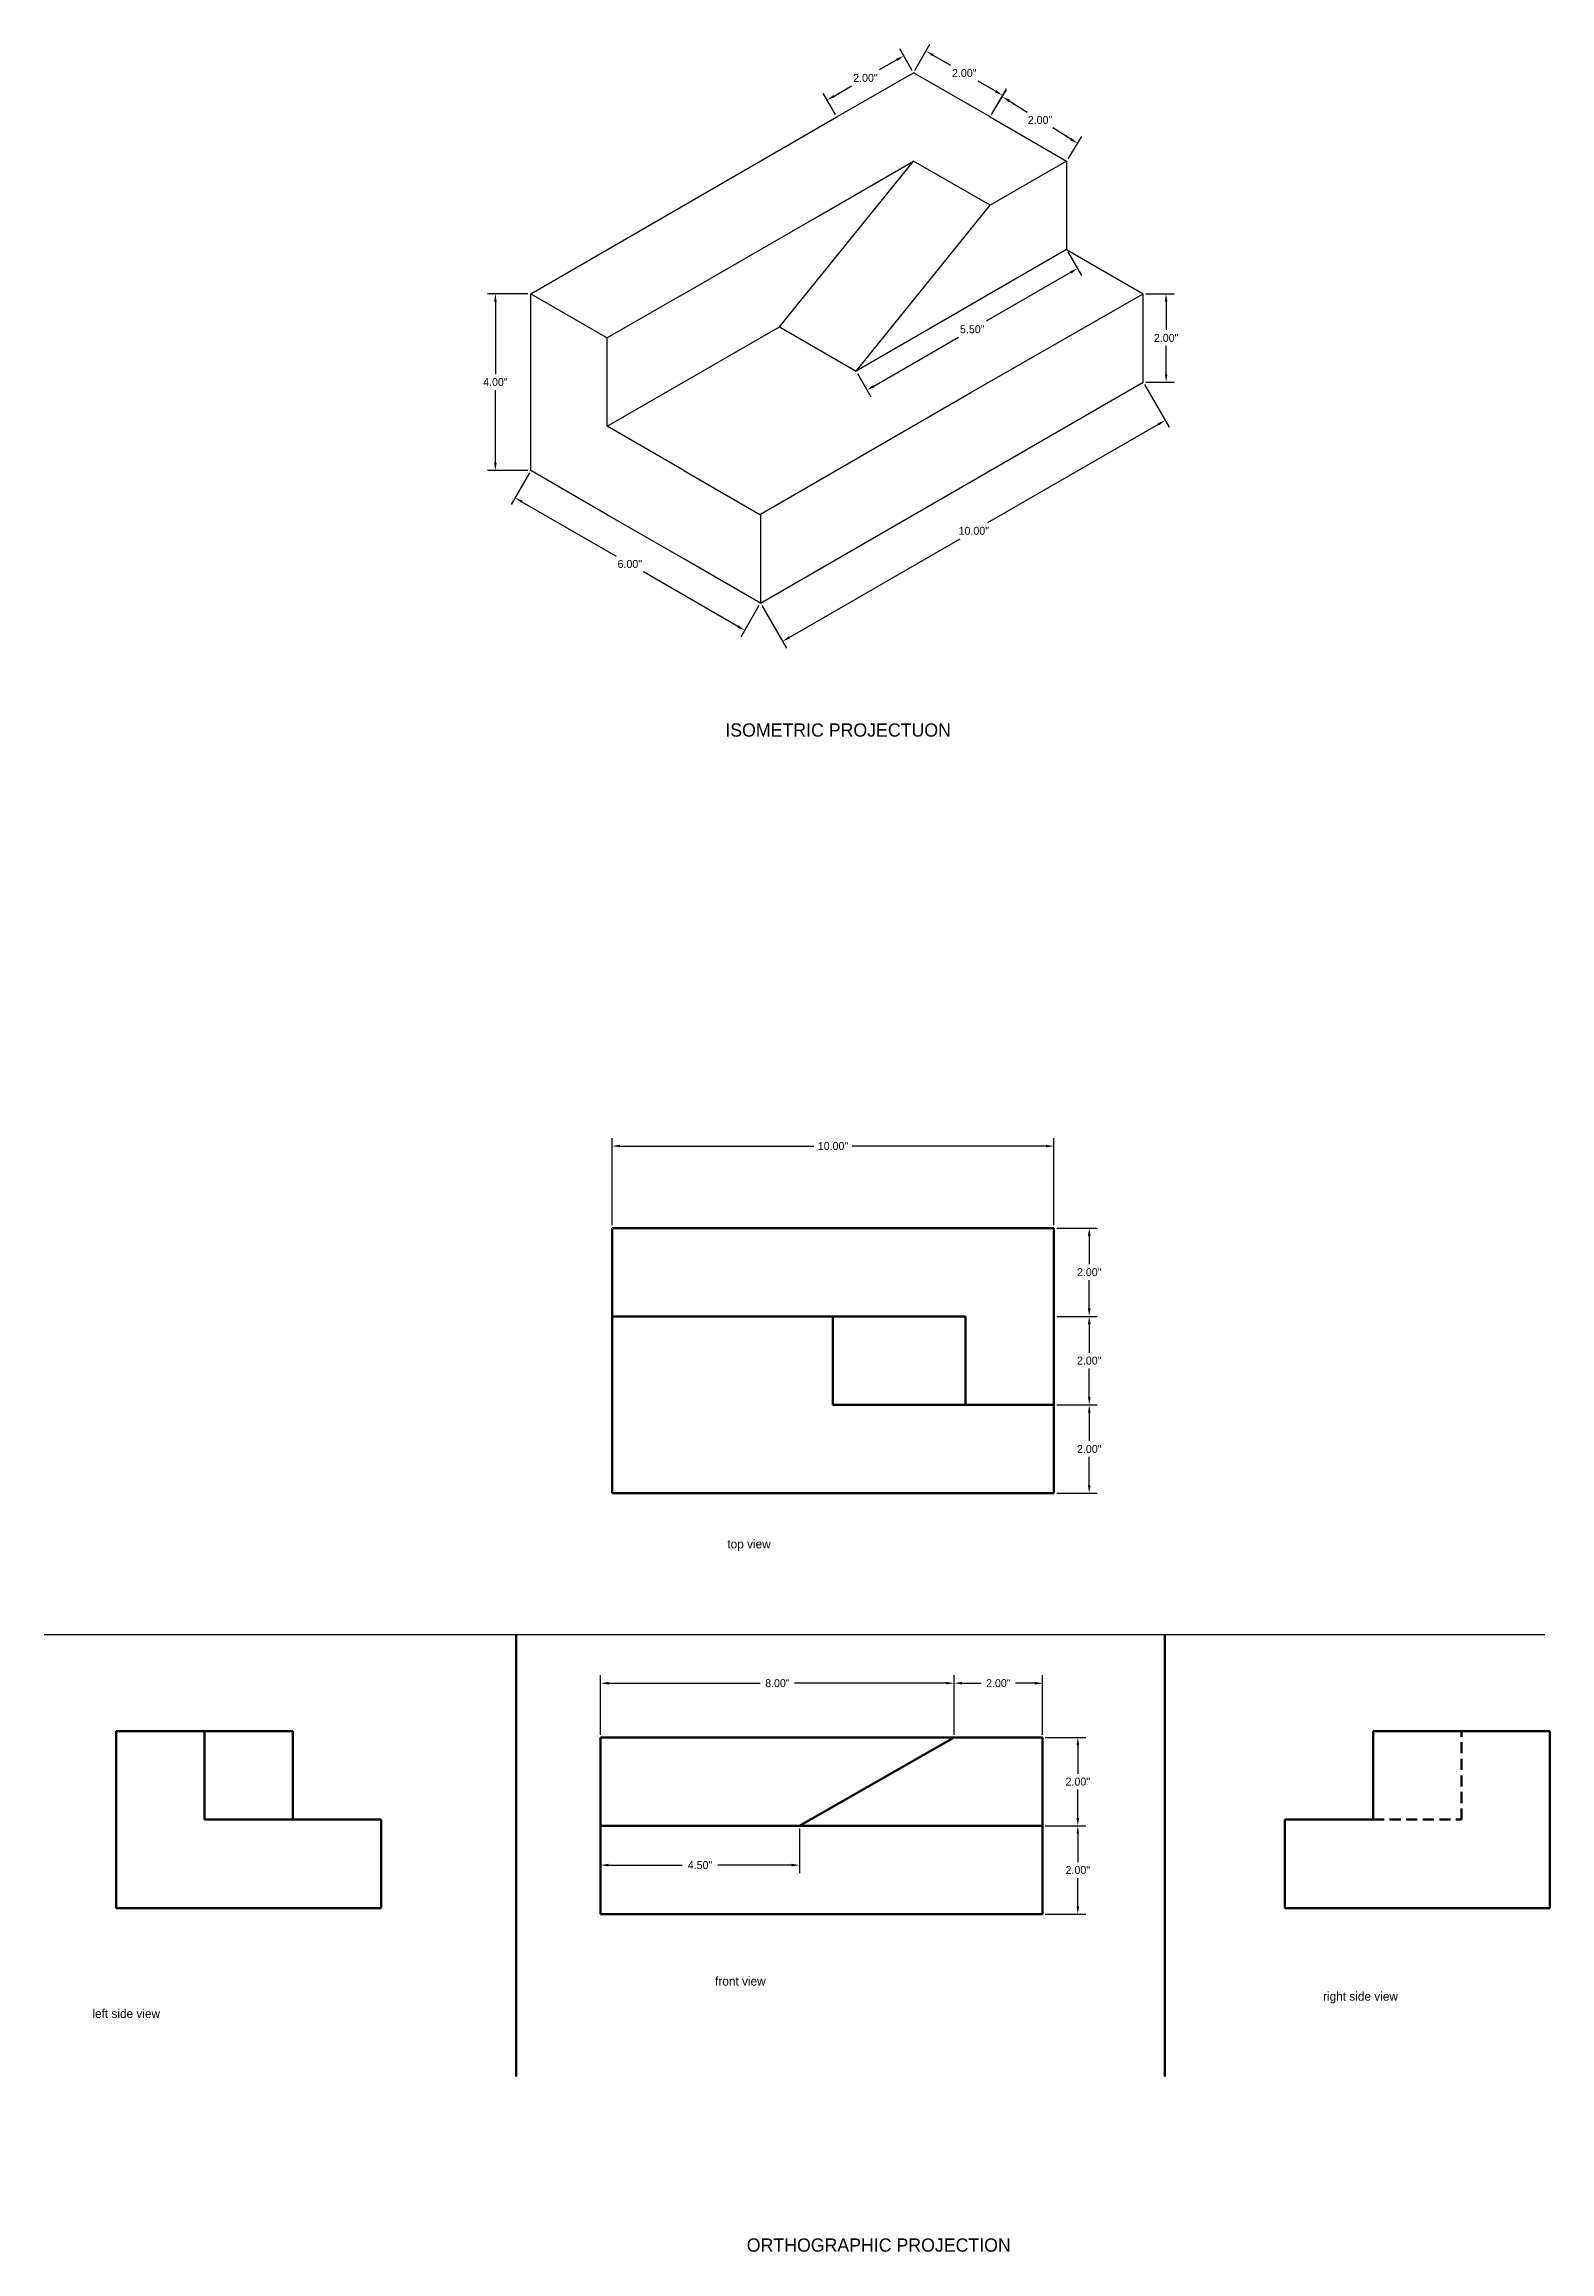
# Model space of a CAD drawing. Header units: inches. Extents: x -99 to 156, y 6 to 64.
# Drawn here: x 78.13 to 112.2, y 10.29 to 60.24 of the extents above; entities that cross this region are included whole.
import ezdxf

# ---------------------------------------------------------------- set-up
doc = ezdxf.new("R2010")
doc.units = ezdxf.units.IN
doc.header["$MEASUREMENT"] = 0
doc.linetypes.add('DASHED', pattern=[0.75, 0.5, -0.25])
doc.linetypes.add('DASHED2', pattern=[0.375, 0.25, -0.125])
doc.dimstyles.get("Standard").update_dxf_attribs({"dimtxt": 0.18, "dimasz": 0.18, "dimexe": 0.18, "dimexo": 0.0625, "dimgap": 0.09, "dimtad": 0, "dimtih": 1, "dimtoh": 1, "dimzin": 0, "dimdsep": 46, "dimlunit": 3, "dimtxsty": 'Standard', "dimcen": 0.09, "dimadec": 0, "dimazin": 0, "dimtfac": 1, "dimtofl": 0, "dimtmove": 0, "dimatfit": 3, "dimfxl": 1, "dimtolj": 1, "dimtzin": 0, "dimarcsym": 0})

# ---------------------------------------------------------------- blocks, each defined once
blk = doc.blocks.new('*D235')
at = {"color": 0, "linetype": 'Continuous', "lineweight": -2}
for p, q in [((90.977, 33.516), (90.977, 35.489)), ((100.977, 33.516), (100.977, 35.489)), ((91.157, 35.309), (95.542, 35.309)), ((100.797, 35.309), (96.412, 35.309))]:
    blk.add_line(p, q, dxfattribs=at)
at = {"color": 0, "linetype": 'Continuous'}
for points in [[(91.157, 35.339), (91.157, 35.279), (90.977, 35.309)], [(100.797, 35.339), (100.797, 35.279), (100.977, 35.309)]]:
    blk.add_solid(points, dxfattribs=at)
at = {"layer": 'Defpoints', "color": 0, "linetype": 'Continuous'}
for p in [(100.977, 35.309), (90.977, 33.454), (100.977, 33.454)]:
    blk.add_point(p, dxfattribs=at)
at = {"color": 0, "linetype": 'Continuous', "lineweight": 100, "insert": (95.977, 35.309), "char_height": 0.18, "attachment_point": 5}
blk.add_mtext('\\A1;10.00"', dxfattribs=at)
blk = doc.blocks.new('*D236')
at = {"color": 0, "linetype": 'Continuous', "lineweight": -2}
for p, q in [((101.04, 29.454), (101.955, 29.454)), ((101.775, 29.274), (101.775, 28.634)), ((101.775, 27.634), (101.775, 28.274)), ((101.04, 27.454), (101.955, 27.454))]:
    blk.add_line(p, q, dxfattribs=at)
at = {"color": 0, "linetype": 'Continuous'}
for points in [[(101.745, 29.274), (101.805, 29.274), (101.775, 29.454)], [(101.745, 27.634), (101.805, 27.634), (101.775, 27.454)]]:
    blk.add_solid(points, dxfattribs=at)
at = {"layer": 'Defpoints', "color": 0, "linetype": 'Continuous'}
for p in [(100.977, 29.454), (101.775, 29.454), (100.977, 27.454)]:
    blk.add_point(p, dxfattribs=at)
at = {"color": 0, "linetype": 'Continuous', "lineweight": 100, "insert": (101.775, 28.454), "char_height": 0.18, "attachment_point": 5}
blk.add_mtext('\\A1;2.00"', dxfattribs=at)
blk = doc.blocks.new('*D237')
at = {"color": 0, "linetype": 'Continuous', "lineweight": -2}
for p, q in [((101.04, 31.454), (101.955, 31.454)), ((101.775, 31.274), (101.775, 30.634)), ((101.775, 29.634), (101.775, 30.274)), ((101.04, 29.454), (101.955, 29.454))]:
    blk.add_line(p, q, dxfattribs=at)
at = {"color": 0, "linetype": 'Continuous'}
for points in [[(101.745, 31.274), (101.805, 31.274), (101.775, 31.454)], [(101.745, 29.634), (101.805, 29.634), (101.775, 29.454)]]:
    blk.add_solid(points, dxfattribs=at)
at = {"layer": 'Defpoints', "color": 0, "linetype": 'Continuous'}
for p in [(100.977, 31.454), (101.775, 31.454), (100.977, 29.454)]:
    blk.add_point(p, dxfattribs=at)
at = {"color": 0, "linetype": 'Continuous', "lineweight": 100, "insert": (101.775, 30.454), "char_height": 0.18, "attachment_point": 5}
blk.add_mtext('\\A1;2.00"', dxfattribs=at)
blk = doc.blocks.new('*D238')
at = {"color": 0, "linetype": 'Continuous', "lineweight": -2}
for p, q in [((101.04, 33.454), (101.955, 33.454)), ((101.775, 33.274), (101.775, 32.634)), ((101.775, 31.634), (101.775, 32.274)), ((101.04, 31.454), (101.955, 31.454))]:
    blk.add_line(p, q, dxfattribs=at)
at = {"color": 0, "linetype": 'Continuous'}
for points in [[(101.745, 33.274), (101.805, 33.274), (101.775, 33.454)], [(101.745, 31.634), (101.805, 31.634), (101.775, 31.454)]]:
    blk.add_solid(points, dxfattribs=at)
at = {"layer": 'Defpoints', "color": 0, "linetype": 'Continuous'}
for p in [(100.977, 33.454), (101.775, 33.454), (100.977, 31.454)]:
    blk.add_point(p, dxfattribs=at)
at = {"color": 0, "linetype": 'Continuous', "lineweight": 100, "insert": (101.775, 32.454), "char_height": 0.18, "attachment_point": 5}
blk.add_mtext('\\A1;2.00"', dxfattribs=at)
blk = doc.blocks.new('*D222')
at = {"color": 0, "linetype": 'Continuous', "lineweight": -2}
for p, q in [((90.719, 21.991), (90.719, 23.336)), ((90.899, 23.156), (94.329, 23.156)), ((98.539, 23.156), (95.109, 23.156)), ((98.719, 21.991), (98.719, 23.336))]:
    blk.add_line(p, q, dxfattribs=at)
at = {"color": 0, "linetype": 'Continuous'}
for points in [[(90.899, 23.186), (90.899, 23.126), (90.719, 23.156)], [(98.539, 23.186), (98.539, 23.126), (98.719, 23.156)]]:
    blk.add_solid(points, dxfattribs=at)
at = {"layer": 'Defpoints', "color": 0, "linetype": 'Continuous'}
for p in [(98.719, 23.156), (90.719, 21.929), (98.719, 21.929)]:
    blk.add_point(p, dxfattribs=at)
at = {"color": 0, "linetype": 'Continuous', "lineweight": 100, "insert": (94.719, 23.156), "char_height": 0.18, "attachment_point": 5}
blk.add_mtext('\\A1;8.00"', dxfattribs=at)
blk = doc.blocks.new('*D223')
at = {"color": 0, "linetype": 'Continuous', "lineweight": -2}
for p, q in [((98.719, 21.991), (98.719, 23.336)), ((98.899, 23.156), (99.329, 23.156)), ((100.539, 23.156), (100.109, 23.156)), ((100.719, 21.991), (100.719, 23.336))]:
    blk.add_line(p, q, dxfattribs=at)
at = {"color": 0, "linetype": 'Continuous'}
for points in [[(98.899, 23.186), (98.899, 23.126), (98.719, 23.156)], [(100.539, 23.186), (100.539, 23.126), (100.719, 23.156)]]:
    blk.add_solid(points, dxfattribs=at)
at = {"layer": 'Defpoints', "color": 0, "linetype": 'Continuous'}
for p in [(100.719, 23.156), (98.719, 21.929), (100.719, 21.929)]:
    blk.add_point(p, dxfattribs=at)
at = {"color": 0, "linetype": 'Continuous', "lineweight": 100, "insert": (99.719, 23.156), "char_height": 0.18, "attachment_point": 5}
blk.add_mtext('\\A1;2.00"', dxfattribs=at)
blk = doc.blocks.new('*D224')
at = {"color": 0, "linetype": 'Continuous', "lineweight": -2}
for p, q in [((100.781, 21.929), (101.697, 21.929)), ((101.517, 21.749), (101.517, 21.109)), ((101.517, 20.109), (101.517, 20.749)), ((100.781, 19.929), (101.697, 19.929))]:
    blk.add_line(p, q, dxfattribs=at)
at = {"color": 0, "linetype": 'Continuous'}
for points in [[(101.487, 21.749), (101.547, 21.749), (101.517, 21.929)], [(101.487, 20.109), (101.547, 20.109), (101.517, 19.929)]]:
    blk.add_solid(points, dxfattribs=at)
at = {"layer": 'Defpoints', "color": 0, "linetype": 'Continuous'}
for p in [(100.719, 21.929), (100.719, 19.929), (101.517, 19.929)]:
    blk.add_point(p, dxfattribs=at)
at = {"color": 0, "linetype": 'Continuous', "lineweight": 100, "insert": (101.517, 20.929), "char_height": 0.18, "attachment_point": 5}
blk.add_mtext('\\A1;2.00"', dxfattribs=at)
blk = doc.blocks.new('*D225')
at = {"color": 0, "linetype": 'Continuous', "lineweight": -2}
for p, q in [((100.781, 19.929), (101.697, 19.929)), ((101.517, 19.749), (101.517, 19.109)), ((101.517, 18.109), (101.517, 18.749)), ((100.781, 17.929), (101.697, 17.929))]:
    blk.add_line(p, q, dxfattribs=at)
at = {"color": 0, "linetype": 'Continuous'}
for points in [[(101.487, 19.749), (101.547, 19.749), (101.517, 19.929)], [(101.487, 18.109), (101.547, 18.109), (101.517, 17.929)]]:
    blk.add_solid(points, dxfattribs=at)
at = {"layer": 'Defpoints', "color": 0, "linetype": 'Continuous'}
for p in [(100.719, 19.929), (100.719, 17.929), (101.517, 17.929)]:
    blk.add_point(p, dxfattribs=at)
at = {"color": 0, "linetype": 'Continuous', "lineweight": 100, "insert": (101.517, 18.929), "char_height": 0.18, "attachment_point": 5}
blk.add_mtext('\\A1;2.00"', dxfattribs=at)
blk = doc.blocks.new('*D226')
at = {"color": 0, "linetype": 'Continuous', "lineweight": -2}
for p, q in [((90.719, 19.866), (90.719, 18.861)), ((95.219, 19.866), (95.219, 18.861)), ((90.899, 19.041), (92.564, 19.041)), ((95.039, 19.041), (93.374, 19.041))]:
    blk.add_line(p, q, dxfattribs=at)
at = {"color": 0, "linetype": 'Continuous'}
for points in [[(90.899, 19.071), (90.899, 19.011), (90.719, 19.041)], [(95.039, 19.071), (95.039, 19.011), (95.219, 19.041)]]:
    blk.add_solid(points, dxfattribs=at)
at = {"layer": 'Defpoints', "color": 0, "linetype": 'Continuous'}
for p in [(90.719, 19.929), (95.219, 19.929), (95.219, 19.041)]:
    blk.add_point(p, dxfattribs=at)
at = {"color": 0, "linetype": 'Continuous', "lineweight": 100, "insert": (92.969, 19.041), "char_height": 0.18, "attachment_point": 5}
blk.add_mtext('\\A1;4.50"', dxfattribs=at)
blk = doc.blocks.new('*D227')
at = {"color": 0, "lineweight": -2}
for p, q in [((89.075, 54.592), (88.158, 54.592)), ((88.338, 54.412), (88.338, 52.772)), ((88.338, 50.772), (88.338, 52.412)), ((89.075, 50.592), (88.158, 50.592))]:
    blk.add_line(p, q, dxfattribs=at)
at = {"color": 0}
for points in [[(88.308, 54.412), (88.368, 54.412), (88.338, 54.592)], [(88.308, 50.772), (88.368, 50.772), (88.338, 50.592)]]:
    blk.add_solid(points, dxfattribs=at)
at = {"layer": 'Defpoints', "color": 0}
for p in [(89.137, 54.592), (88.338, 50.592), (89.137, 50.592)]:
    blk.add_point(p, dxfattribs=at)
at = {"color": 0, "insert": (88.338, 52.592), "char_height": 0.18, "attachment_point": 5}
blk.add_mtext('\\A1;4.00"', dxfattribs=at)
blk = doc.blocks.new('*D228')
at = {"color": 0, "lineweight": -2}
for p, q in [((89.106, 50.538), (88.692, 49.821)), ((88.938, 49.887), (91.068, 48.657)), ((93.822, 47.067), (91.692, 48.297)), ((94.302, 47.538), (93.888, 46.821))]:
    blk.add_line(p, q, dxfattribs=at)
at = {"color": 0}
for points in [[(88.953, 49.913), (88.923, 49.861), (88.782, 49.977)], [(93.837, 47.093), (93.807, 47.041), (93.978, 46.977)]]:
    blk.add_solid(points, dxfattribs=at)
at = {"layer": 'Defpoints', "color": 0}
for p in [(89.137, 50.592), (94.334, 47.592), (93.978, 46.977)]:
    blk.add_point(p, dxfattribs=at)
at = {"color": 0, "insert": (91.38, 48.477), "char_height": 0.18, "attachment_point": 5}
blk.add_mtext('\\A1;6.00"', dxfattribs=at)
blk = doc.blocks.new('*D229')
at = {"color": 0, "lineweight": -2}
for p, q in [((103.025, 52.538), (103.583, 51.571)), ((103.337, 51.637), (99.475, 49.407)), ((94.989, 46.817), (98.851, 49.047)), ((94.365, 47.538), (94.923, 46.571))]:
    blk.add_line(p, q, dxfattribs=at)
at = {"color": 0}
for points in [[(103.322, 51.663), (103.352, 51.611), (103.493, 51.727)], [(94.974, 46.843), (95.004, 46.791), (94.833, 46.727)]]:
    blk.add_solid(points, dxfattribs=at)
at = {"layer": 'Defpoints', "color": 0}
for p in [(102.994, 52.592), (103.493, 51.727), (94.334, 47.592)]:
    blk.add_point(p, dxfattribs=at)
at = {"color": 0, "insert": (99.163, 49.227), "char_height": 0.18, "attachment_point": 5}
blk.add_mtext('\\A1;10.00"', dxfattribs=at)
blk = doc.blocks.new('*D230')
at = {"color": 0, "lineweight": -2}
for p, q in [((101.293, 55.538), (101.6, 55.007)), ((101.354, 55.073), (99.44, 53.968)), ((96.903, 52.503), (98.817, 53.608)), ((96.53, 52.788), (96.837, 52.257))]:
    blk.add_line(p, q, dxfattribs=at)
at = {"color": 0}
for points in [[(101.339, 55.098), (101.369, 55.047), (101.51, 55.163)], [(96.888, 52.528), (96.918, 52.477), (96.747, 52.413)]]:
    blk.add_solid(points, dxfattribs=at)
at = {"layer": 'Defpoints', "color": 0}
for p in [(101.262, 55.592), (101.51, 55.163), (96.499, 52.842)]:
    blk.add_point(p, dxfattribs=at)
at = {"color": 0, "insert": (99.128, 53.788), "char_height": 0.18, "attachment_point": 5}
blk.add_mtext('\\A1;5.50"', dxfattribs=at)
blk = doc.blocks.new('*D231')
at = {"color": 0, "lineweight": -2}
for p, q in [((103.056, 54.592), (103.695, 54.592)), ((103.515, 54.412), (103.515, 53.772)), ((103.515, 52.772), (103.515, 53.412)), ((103.056, 52.592), (103.695, 52.592))]:
    blk.add_line(p, q, dxfattribs=at)
at = {"color": 0}
for points in [[(103.485, 54.412), (103.545, 54.412), (103.515, 54.592)], [(103.485, 52.772), (103.545, 52.772), (103.515, 52.592)]]:
    blk.add_solid(points, dxfattribs=at)
at = {"layer": 'Defpoints', "color": 0}
for p in [(102.994, 54.592), (102.994, 52.592), (103.515, 52.592)]:
    blk.add_point(p, dxfattribs=at)
at = {"color": 0, "insert": (103.515, 53.592), "char_height": 0.18, "attachment_point": 5}
blk.add_mtext('\\A1;2.00"', dxfattribs=at)
blk = doc.blocks.new('*D232')
at = {"color": 0, "lineweight": -2}
for p, q in [((97.829, 59.646), (98.171, 60.238)), ((98.237, 59.992), (98.635, 59.762)), ((99.657, 59.172), (99.259, 59.402)), ((99.561, 58.646), (99.903, 59.238))]:
    blk.add_line(p, q, dxfattribs=at)
at = {"color": 0}
for points in [[(98.252, 60.018), (98.222, 59.967), (98.081, 60.082)], [(99.672, 59.198), (99.642, 59.147), (99.813, 59.082)]]:
    blk.add_solid(points, dxfattribs=at)
at = {"layer": 'Defpoints', "color": 0}
for p in [(97.798, 59.592), (99.813, 59.082), (99.53, 58.592)]:
    blk.add_point(p, dxfattribs=at)
at = {"color": 0, "insert": (98.947, 59.582), "char_height": 0.18, "attachment_point": 5}
blk.add_mtext('\\A1;2.00"', dxfattribs=at)
blk = doc.blocks.new('*D233')
at = {"color": 0, "lineweight": -2}
for p, q in [((99.594, 58.7), (99.906, 59.202)), ((99.964, 58.954), (100.371, 58.702)), ((101.359, 58.09), (100.952, 58.342)), ((101.295, 57.645), (101.606, 58.148))]:
    blk.add_line(p, q, dxfattribs=at)
at = {"color": 0}
for points in [[(99.98, 58.98), (99.948, 58.929), (99.811, 59.049)], [(101.374, 58.115), (101.343, 58.064), (101.512, 57.995)]]:
    blk.add_solid(points, dxfattribs=at)
at = {"layer": 'Defpoints', "color": 0}
for p in [(99.561, 58.646), (101.512, 57.995), (101.262, 57.592)]:
    blk.add_point(p, dxfattribs=at)
at = {"color": 0, "insert": (100.661, 58.522), "char_height": 0.18, "attachment_point": 5}
blk.add_mtext('\\A1;2.00"', dxfattribs=at)
blk = doc.blocks.new('*D234')
at = {"color": 0, "lineweight": -2}
for p, q in [((97.766, 59.646), (97.487, 60.13)), ((97.421, 59.884), (97.023, 59.654)), ((96.034, 58.646), (95.755, 59.13)), ((96.001, 59.064), (96.399, 59.294))]:
    blk.add_line(p, q, dxfattribs=at)
at = {"color": 0}
for points in [[(97.406, 59.91), (97.436, 59.858), (97.577, 59.974)], [(95.986, 59.09), (96.016, 59.038), (95.845, 58.974)]]:
    blk.add_solid(points, dxfattribs=at)
at = {"layer": 'Defpoints', "color": 0}
for p in [(97.798, 59.592), (95.845, 58.974), (96.066, 58.592)]:
    blk.add_point(p, dxfattribs=at)
at = {"color": 0, "insert": (96.711, 59.474), "char_height": 0.18, "attachment_point": 5}
blk.add_mtext('\\A1;2.00"', dxfattribs=at)

msp = doc.modelspace()

# ---------------------------------------------------------------- linework, layer by layer
for p, q in [((96.066, 58.592), (97.798, 59.592)), ((99.53, 58.592), (97.798, 59.592)), ((89.137, 54.592), (96.066, 58.592)), ((99.53, 58.592), (101.262, 57.592)), ((94.767, 53.842), (97.798, 57.592)), ((95.633, 56.342), (97.798, 57.592)), ((99.53, 56.592), (97.798, 57.592)), ((101.262, 57.592), (99.53, 56.592)), ((101.262, 57.592), (101.262, 55.592)), ((96.499, 52.842), (99.53, 56.592)), ((92.602, 54.592), (95.633, 56.342)), ((101.262, 55.592), (96.499, 52.842)), ((101.262, 55.592), (102.994, 54.592)), ((89.137, 52.592), (89.137, 54.592)), ((89.137, 54.592), (90.87, 53.592)), ((92.602, 54.592), (90.87, 53.592)), ((99.097, 52.356), (102.994, 54.592)), ((102.994, 52.592), (102.994, 54.592)), ((90.87, 51.592), (94.767, 53.842)), ((90.87, 51.592), (90.87, 53.592)), ((94.767, 53.842), (96.499, 52.842)), ((89.137, 50.592), (89.137, 52.592)), ((94.334, 47.592), (102.994, 52.592)), ((94.334, 49.606), (99.097, 52.356)), ((92.602, 50.592), (90.87, 51.592)), ((90.87, 49.592), (89.137, 50.592)), ((92.602, 50.592), (94.334, 49.592)), ((92.602, 48.592), (90.87, 49.592)), ((94.334, 49.592), (94.334, 47.592)), ((94.334, 47.592), (92.602, 48.592)), ((78.127, 24.257), (112.084, 24.257))]:
    msp.add_line(p, q)
at = {"linetype": 'Continuous', "lineweight": 100}
for p, q in [((90.977, 33.454), (100.977, 33.454)), ((90.977, 31.454), (90.977, 33.454)), ((100.977, 33.454), (100.977, 31.454)), ((90.977, 27.454), (90.977, 31.454)), ((90.977, 31.454), (98.977, 31.454)), ((95.977, 29.454), (95.977, 31.454)), ((98.977, 31.454), (98.977, 29.454)), ((100.977, 31.454), (100.977, 29.454)), ((100.977, 29.454), (95.977, 29.454)), ((100.977, 29.454), (100.977, 27.454)), ((100.977, 27.454), (90.977, 27.454)), ((88.811, 24.257), (88.811, 14.257)), ((103.487, 24.257), (103.487, 14.257)), ((79.756, 18.07), (79.756, 22.07)), ((79.756, 22.07), (81.756, 22.07)), ((81.756, 22.07), (83.756, 22.07)), ((81.756, 20.07), (81.756, 22.07)), ((83.756, 22.07), (83.756, 20.07)), ((110.198, 22.07), (108.198, 22.07)), ((108.198, 22.07), (108.198, 20.07)), ((112.198, 22.07), (110.198, 22.07)), ((112.198, 18.07), (112.198, 22.07)), ((90.719, 21.929), (98.719, 21.929)), ((90.719, 19.929), (90.719, 21.929)), ((95.219, 19.929), (98.692, 21.913)), ((98.719, 21.929), (100.719, 21.929)), ((100.719, 21.929), (100.719, 19.929)), ((83.756, 20.07), (81.756, 20.07)), ((83.756, 20.07), (85.756, 20.07)), ((85.756, 20.07), (85.756, 18.07)), ((108.198, 20.07), (106.198, 20.07)), ((106.198, 20.07), (106.198, 18.07)), ((90.719, 17.929), (90.719, 19.929)), ((90.719, 19.929), (95.219, 19.929)), ((95.219, 19.929), (100.719, 19.929)), ((100.719, 19.929), (100.719, 17.929)), ((85.756, 18.07), (79.756, 18.07)), ((106.198, 18.07), (112.198, 18.07)), ((100.719, 17.929), (90.719, 17.929))]:
    msp.add_line(p, q, dxfattribs=at)
at = {"linetype": 'DASHED2', "lineweight": 100}
for p, q in [((110.198, 20.07), (110.198, 22.07)), ((108.198, 20.07), (110.198, 20.07))]:
    msp.add_line(p, q, dxfattribs=at)

# ---------------------------------------------------------------- texts
at = {"insert": (93.541, 44.871), "char_height": 0.3, "width": 5.985, "attachment_point": 1}
msp.add_mtext('ISOMETRIC PROJECTUON\\P', dxfattribs=at)
at = {"linetype": 'Continuous', "lineweight": 100, "char_height": 0.2, "attachment_point": 1}
for s, insert, width in [('top view', (93.587, 26.406), 4.99177), ('front view', (93.309, 16.515), 4.85925), ('right side view', (107.066, 16.173), 5.41286), ('left side view', (79.219, 15.782), 7.10845)]:
    msp.add_mtext(s, dxfattribs=dict(at, insert=insert, width=width))
at = {"linetype": 'DASHED', "lineweight": 100, "insert": (94.026, 10.595), "char_height": 0.3, "width": 23.31416, "attachment_point": 1}
msp.add_mtext('ORTHOGRAPHIC PROJECTION', dxfattribs=at)

# ---------------------------------------------------------------- dimensions: what is measured, and where the dimension line sits
for p1, p2, distance, picture, middle in [((97.798, 59.592), (96.066, 58.592), -0.441, '*D234', (96.711, 59.474)), ((97.798, 59.592), (99.53, 58.592), 0.566, '*D232', (98.947, 59.582)), ((99.561, 58.646), (101.262, 57.592), 0.474, '*D233', (100.661, 58.522)), ((96.499, 52.842), (101.262, 55.592), -0.496, '*D230', (99.128, 53.788)), ((89.137, 54.592), (89.137, 50.592), -0.799, '*D227', (88.338, 52.592)), ((102.994, 54.592), (102.994, 52.592), 0.521, '*D231', (103.515, 53.592)), ((94.334, 47.592), (102.994, 52.592), -0.999, '*D229', (99.163, 49.227)), ((89.137, 50.592), (94.334, 47.592), -0.711, '*D228', (91.38, 48.477))]:
    dim = msp.add_aligned_dim(p1=p1, p2=p2, distance=distance, dimstyle='Standard')
    dim.commit()
    dim.dimension.update_dxf_attribs({"geometry": picture, "text_midpoint": middle})
at = {"linetype": 'Continuous', "lineweight": 100}
for base, p1, p2, picture, middle in [((100.977, 35.309), (90.977, 33.454), (100.977, 33.454), '*D235', (95.977, 35.309)), ((98.719, 23.156), (90.719, 21.929), (98.719, 21.929), '*D222', (94.719, 23.156)), ((95.219, 19.041), (90.719, 19.929), (95.219, 19.929), '*D226', (92.969, 19.041))]:
    dim = msp.add_linear_dim(base=base, p1=p1, p2=p2, dimstyle='Standard', dxfattribs=at)
    dim.commit()
    dim.dimension.update_dxf_attribs({"geometry": picture, "text_midpoint": middle})
for base, p1, p2, picture, middle in [((101.775, 33.454), (100.977, 31.454), (100.977, 33.454), '*D238', (101.775, 32.454)), ((101.775, 31.454), (100.977, 29.454), (100.977, 31.454), '*D237', (101.775, 30.454)), ((101.517, 17.929), (100.719, 19.929), (100.719, 17.929), '*D225', (101.517, 18.929))]:
    dim = msp.add_linear_dim(base=base, p1=p1, p2=p2, angle=90, dimstyle='Standard', override={"dimtmove": 1}, dxfattribs=at)
    dim.commit()
    dim.dimension.update_dxf_attribs({"geometry": picture, "text_midpoint": middle})
for base, p1, p2, picture, middle in [((101.775, 29.454), (100.977, 27.454), (100.977, 29.454), '*D236', (101.775, 28.454)), ((101.517, 19.929), (100.719, 21.929), (100.719, 19.929), '*D224', (101.517, 20.929))]:
    dim = msp.add_linear_dim(base=base, p1=p1, p2=p2, angle=90, dimstyle='Standard', dxfattribs=at)
    dim.commit()
    dim.dimension.update_dxf_attribs({"geometry": picture, "text_midpoint": middle})
dim = msp.add_linear_dim(base=(100.719, 23.156), p1=(98.719, 21.929), p2=(100.719, 21.929), dimstyle='Standard', override={"dimtmove": 1}, dxfattribs=at)
dim.commit()
dim.dimension.update_dxf_attribs({"geometry": '*D223', "text_midpoint": (99.719, 23.156)})

doc.saveas('drawing.dxf')
